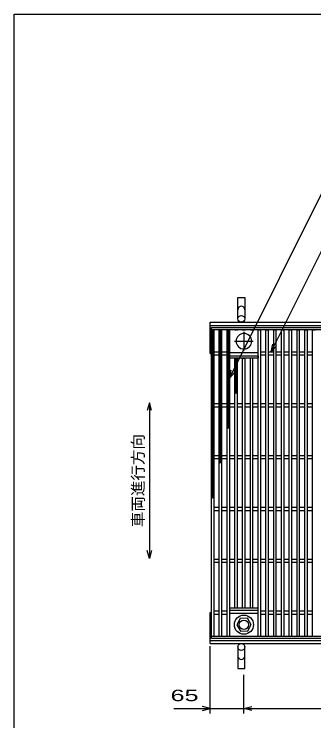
# Model space of a CAD drawing. Units: millimetres, scale not verified. Extents: x -1820 to 1731, y -1282 to 1054.
# Drawn here: x -1729 to -1150, y -310 to 1054 of the extents above; entities that cross this region are included whole.
import ezdxf
from ezdxf.enums import TextEntityAlignment as Align

# ---------------------------------------------------------------- set-up
doc = ezdxf.new("R2010")
doc.units = ezdxf.units.MM
doc.header["$LTSCALE"] = 10
doc.linetypes.add('CHAIN', pattern=[18.5, 12, -1.5, 3.5, -1.5])
for name, color, linetype, lineweight in [('0_2', 150, 'Continuous', 25), ('16', 3, 'Continuous', 25), ('19', 6, 'Continuous', 25), ('22', 4, 'Continuous', 25)]:
    doc.layers.add(name, color=color, linetype=linetype, lineweight=lineweight)
doc.styles.add('ベクトル', font='')
doc.styles.get('ベクトル').set_extended_font_data('ベクトル')

msp = doc.modelspace()

# ---------------------------------------------------------------- linework, layer by layer
at = {"layer": '0_2'}
for p, q in [((-1729, -1146.5), (-1729, 1053.5)), ((-1729, 1053.5), (1731, 1053.5))]:
    msp.add_line(p, q, dxfattribs=at)
at = {"layer": '16'}
for p, q in [((-1348, 449), (-353, 449)), ((-1348, 444.5), (-1348, 449)), ((-353, 444.5), (-1348, 444.5)), ((-1348, -146.5), (-1348, 444.5)), ((-1348, 444.5), (-1343, 444.5)), ((-1343, 441.7), (-1348, 444.5)), ((-1348, 438.9), (-1343, 441.7)), ((-1343, 436.1), (-1348, 438.9)), ((-1345.5, 119.7), (-1345.5, 444.5)), ((-1343, -146.5), (-1343, 444.5)), ((-1333, -146.5), (-1333, 444.5)), ((-1333, 444.5), (-1328, 444.5)), ((-1328, 441.7), (-1333, 444.5)), ((-1333, 438.9), (-1328, 441.7)), ((-1328, 436.1), (-1333, 438.9)), ((-1330.5, 186.9), (-1330.5, 444.5)), ((-1328, -146.5), (-1328, 444.5)), ((-1318, -146.5), (-1318, 444.5)), ((-1318, 444.5), (-1313, 444.5)), ((-1313, 441.7), (-1318, 444.5)), ((-1318, 438.9), (-1313, 441.7)), ((-1313, 436.1), (-1318, 438.9)), ((-1315.5, 254.1), (-1315.5, 444.5)), ((-1313, -146.5), (-1313, 444.5)), ((-1303, 444.5), (-1298, 444.5)), ((-1288, 444.5), (-1283, 444.5)), ((-1273, 444.5), (-1268, 444.5)), ((-1258, -146.5), (-1258, 444.5)), ((-1258, 444.5), (-1253, 444.5)), ((-1253, -146.5), (-1253, 444.5)), ((-1243, -146.5), (-1243, 444.5)), ((-1243, 444.5), (-1238, 444.5)), ((-1238, -146.5), (-1238, 444.5)), ((-1228, -146.5), (-1228, 444.5)), ((-1228, 444.5), (-1223, 444.5)), ((-1223, -146.5), (-1223, 444.5)), ((-1213, -146.5), (-1213, 444.5)), ((-1213, 444.5), (-1208, 444.5)), ((-1208, -146.5), (-1208, 444.5)), ((-1198, -146.5), (-1198, 444.5)), ((-1198, 444.5), (-1193, 444.5)), ((-1193, -146.5), (-1193, 444.5)), ((-1183, -146.5), (-1183, 444.5)), ((-1183, 444.5), (-1178, 444.5)), ((-1178, -146.5), (-1178, 444.5)), ((-1168, -146.5), (-1168, 444.5)), ((-1168, 444.5), (-1163, 444.5)), ((-1163, -146.5), (-1163, 444.5)), ((-1153, -146.5), (-1153, 444.5)), ((-1153, 444.5), (-1148, 444.5)), ((-1348, 433.3), (-1343, 436.1)), ((-1343, 430.5), (-1348, 433.3)), ((-1348, 427.7), (-1343, 430.5)), ((-1343, 424.9), (-1348, 427.7)), ((-1348, 422.1), (-1343, 424.9)), ((-1333, 433.3), (-1328, 436.1)), ((-1328, 430.5), (-1333, 433.3)), ((-1333, 427.7), (-1328, 430.5)), ((-1328, 424.9), (-1333, 427.7)), ((-1333, 422.1), (-1328, 424.9)), ((-1318, 433.3), (-1313, 436.1)), ((-1313, 430.5), (-1318, 433.3)), ((-1318, 427.7), (-1313, 430.5)), ((-1313, 424.9), (-1318, 427.7)), ((-1318, 422.1), (-1313, 424.9)), ((-1343, 419.3), (-1348, 422.1)), ((-1348, 416.5), (-1343, 419.3)), ((-1343, 413.7), (-1348, 416.5)), ((-1348, 410.9), (-1343, 413.7)), ((-1343, 408.1), (-1348, 410.9)), ((-1328, 419.3), (-1333, 422.1)), ((-1333, 416.5), (-1328, 419.3)), ((-1328, 413.7), (-1333, 416.5)), ((-1333, 410.9), (-1328, 413.7)), ((-1328, 408.1), (-1333, 410.9)), ((-1313, 419.3), (-1318, 422.1)), ((-1318, 416.5), (-1313, 419.3)), ((-1313, 413.7), (-1318, 416.5)), ((-1318, 410.9), (-1313, 413.7)), ((-1313, 408.1), (-1318, 410.9)), ((-1348, 405.3), (-1343, 408.1)), ((-1343, 402.5), (-1348, 405.3)), ((-1348, 399.7), (-1343, 402.5)), ((-1343, 396.9), (-1348, 399.7)), ((-1348, 394.1), (-1343, 396.9)), ((-1343, 402), (-1333, 402)), ((-1343, 396), (-1333, 396)), ((-1333, 405.3), (-1328, 408.1)), ((-1328, 402.5), (-1333, 405.3)), ((-1333, 399.7), (-1328, 402.5)), ((-1328, 396.9), (-1333, 399.7)), ((-1333, 394.1), (-1328, 396.9)), ((-1328, 402), (-1318, 402)), ((-1328, 396), (-1318, 396)), ((-1318, 405.3), (-1313, 408.1)), ((-1313, 402.5), (-1318, 405.3)), ((-1318, 399.7), (-1313, 402.5)), ((-1313, 396.9), (-1318, 399.7)), ((-1318, 394.1), (-1313, 396.9)), ((-1313, 400.5), (-1258, 400.5)), ((-1253, 402), (-1243, 402)), ((-1253, 396), (-1243, 396)), ((-1238, 402), (-1228, 402)), ((-1238, 396), (-1228, 396)), ((-1223, 402), (-1213, 402)), ((-1223, 396), (-1213, 396)), ((-1208, 402), (-1198, 402)), ((-1208, 396), (-1198, 396)), ((-1193, 402), (-1183, 402)), ((-1193, 396), (-1183, 396)), ((-1178, 402), (-1168, 402)), ((-1178, 396), (-1168, 396)), ((-1163, 402), (-1153, 402)), ((-1163, 396), (-1153, 396)), ((-1343, 391.3), (-1348, 394.1)), ((-1348, 388.5), (-1343, 391.3)), ((-1343, 385.7), (-1348, 388.5)), ((-1348, 382.9), (-1343, 385.7)), ((-1343, 380.1), (-1348, 382.9)), ((-1328, 391.3), (-1333, 394.1)), ((-1333, 388.5), (-1328, 391.3)), ((-1328, 385.7), (-1333, 388.5)), ((-1333, 382.9), (-1328, 385.7)), ((-1328, 380.1), (-1333, 382.9)), ((-1313, 391.3), (-1318, 394.1)), ((-1318, 388.5), (-1313, 391.3)), ((-1313, 385.7), (-1318, 388.5)), ((-1318, 382.9), (-1313, 385.7)), ((-1313, 380.1), (-1318, 382.9)), ((-1313, 394.5), (-1258, 394.5)), ((-1313, 390), (-1313, 394.5)), ((-1258, 390), (-1313, 390)), ((-1303, -92), (-1303, 390)), ((-1303, 388.5), (-1300.3, 390)), ((-1298, 385.7), (-1303, 388.5)), ((-1303, 382.9), (-1298, 385.7)), ((-1298, 380.1), (-1303, 382.9)), ((-1300.5, 321.3), (-1300.5, 390)), ((-1298, -92), (-1298, 390)), ((-1288, -92), (-1288, 390)), ((-1288, 388.5), (-1285.3, 390)), ((-1285.5, 388.5), (-1285.5, 390)), ((-1283, -92), (-1283, 390)), ((-1273, -92), (-1273, 390)), ((-1268, -92), (-1268, 390)), ((-1258, 394.5), (-1258, 390)), ((-1348, 377.3), (-1343, 380.1)), ((-1343, 374.5), (-1348, 377.3)), ((-1348, 371.7), (-1343, 374.5)), ((-1343, 368.9), (-1348, 371.7)), ((-1348, 366.1), (-1343, 368.9)), ((-1333, 377.3), (-1328, 380.1)), ((-1328, 374.5), (-1333, 377.3)), ((-1333, 371.7), (-1328, 374.5)), ((-1328, 368.9), (-1333, 371.7)), ((-1333, 366.1), (-1328, 368.9)), ((-1318, 377.3), (-1313, 380.1)), ((-1313, 374.5), (-1318, 377.3)), ((-1318, 371.7), (-1313, 374.5)), ((-1313, 368.9), (-1318, 371.7)), ((-1318, 366.1), (-1313, 368.9)), ((-1303, 377.3), (-1298, 380.1)), ((-1298, 374.5), (-1303, 377.3)), ((-1303, 371.7), (-1298, 374.5)), ((-1298, 368.9), (-1303, 371.7)), ((-1303, 366.1), (-1298, 368.9)), ((-1343, 363.3), (-1348, 366.1)), ((-1348, 360.5), (-1343, 363.3)), ((-1343, 357.7), (-1348, 360.5)), ((-1348, 354.9), (-1343, 357.7)), ((-1343, 352.1), (-1348, 354.9)), ((-1328, 363.3), (-1333, 366.1)), ((-1333, 360.5), (-1328, 363.3)), ((-1328, 357.7), (-1333, 360.5)), ((-1333, 354.9), (-1328, 357.7)), ((-1328, 352.1), (-1333, 354.9)), ((-1313, 363.3), (-1318, 366.1)), ((-1318, 360.5), (-1313, 363.3)), ((-1313, 357.7), (-1318, 360.5)), ((-1318, 354.9), (-1313, 357.7)), ((-1313, 352.1), (-1318, 354.9)), ((-1298, 363.3), (-1303, 366.1)), ((-1303, 360.5), (-1298, 363.3)), ((-1298, 357.7), (-1303, 360.5)), ((-1303, 354.9), (-1298, 357.7)), ((-1298, 352.1), (-1303, 354.9)), ((-1348, 349.3), (-1343, 352.1)), ((-1343, 346.5), (-1348, 349.3)), ((-1348, 343.7), (-1343, 346.5)), ((-1343, 340.9), (-1348, 343.7)), ((-1348, 338.1), (-1343, 340.9)), ((-1333, 349.3), (-1328, 352.1)), ((-1328, 346.5), (-1333, 349.3)), ((-1333, 343.7), (-1328, 346.5)), ((-1328, 340.9), (-1333, 343.7)), ((-1333, 338.1), (-1328, 340.9)), ((-1318, 349.3), (-1313, 352.1)), ((-1313, 346.5), (-1318, 349.3)), ((-1318, 343.7), (-1313, 346.5)), ((-1313, 340.9), (-1318, 343.7)), ((-1318, 338.1), (-1313, 340.9)), ((-1303, 349.3), (-1298, 352.1)), ((-1298, 346.5), (-1303, 349.3)), ((-1303, 343.7), (-1298, 346.5)), ((-1298, 340.9), (-1303, 343.7)), ((-1303, 338.1), (-1298, 340.9)), ((-1343, 335.3), (-1348, 338.1)), ((-1348, 332.5), (-1343, 335.3)), ((-1343, 329.7), (-1348, 332.5)), ((-1348, 326.9), (-1343, 329.7)), ((-1328, 335.3), (-1333, 338.1)), ((-1333, 332.5), (-1328, 335.3)), ((-1328, 329.7), (-1333, 332.5)), ((-1333, 326.9), (-1328, 329.7)), ((-1313, 335.3), (-1318, 338.1)), ((-1318, 332.5), (-1313, 335.3)), ((-1313, 329.7), (-1318, 332.5)), ((-1318, 326.9), (-1313, 329.7)), ((-1298, 335.3), (-1303, 338.1)), ((-1303, 332.5), (-1298, 335.3)), ((-1298, 329.7), (-1303, 332.5)), ((-1303, 326.9), (-1298, 329.7)), ((-1343, 324.1), (-1348, 326.9)), ((-1348, 321.3), (-1343, 324.1)), ((-1343, 318.5), (-1348, 321.3)), ((-1348, 315.7), (-1343, 318.5)), ((-1343, 312.9), (-1348, 315.7)), ((-1328, 324.1), (-1333, 326.9)), ((-1333, 321.3), (-1328, 324.1)), ((-1328, 318.5), (-1333, 321.3)), ((-1333, 315.7), (-1328, 318.5)), ((-1328, 312.9), (-1333, 315.7)), ((-1313, 324.1), (-1318, 326.9)), ((-1318, 321.3), (-1313, 324.1)), ((-1313, 318.5), (-1318, 321.3)), ((-1318, 315.7), (-1313, 318.5)), ((-1313, 312.9), (-1318, 315.7)), ((-1298, 324.1), (-1303, 326.9)), ((-1303, 321.3), (-1298, 324.1)), ((-1348, 310.1), (-1343, 312.9)), ((-1343, 307.3), (-1348, 310.1)), ((-1348, 304.5), (-1343, 307.3)), ((-1343, 301.7), (-1348, 304.5)), ((-1348, 298.9), (-1343, 301.7)), ((-1343, 302), (-1333, 302)), ((-1333, 310.1), (-1328, 312.9)), ((-1328, 307.3), (-1333, 310.1)), ((-1333, 304.5), (-1328, 307.3)), ((-1328, 301.7), (-1333, 304.5)), ((-1333, 298.9), (-1328, 301.7)), ((-1328, 302), (-1318, 302)), ((-1318, 310.1), (-1313, 312.9)), ((-1313, 307.3), (-1318, 310.1)), ((-1318, 304.5), (-1313, 307.3)), ((-1313, 301.7), (-1318, 304.5)), ((-1318, 298.9), (-1313, 301.7)), ((-1313, 302), (-1303, 302)), ((-1298, 302), (-1288, 302)), ((-1283, 302), (-1273, 302)), ((-1268, 302), (-1258, 302)), ((-1253, 302), (-1243, 302)), ((-1238, 302), (-1228, 302)), ((-1223, 302), (-1213, 302)), ((-1208, 302), (-1198, 302)), ((-1193, 302), (-1183, 302)), ((-1178, 302), (-1168, 302)), ((-1163, 302), (-1153, 302)), ((-1343, 296.1), (-1348, 298.9)), ((-1348, 293.3), (-1343, 296.1)), ((-1343, 290.5), (-1348, 293.3)), ((-1348, 287.7), (-1343, 290.5)), ((-1343, 284.9), (-1348, 287.7)), ((-1343, 296), (-1333, 296)), ((-1328, 296.1), (-1333, 298.9)), ((-1333, 293.3), (-1328, 296.1)), ((-1328, 290.5), (-1333, 293.3)), ((-1333, 287.7), (-1328, 290.5)), ((-1328, 284.9), (-1333, 287.7)), ((-1328, 296), (-1318, 296)), ((-1313, 296.1), (-1318, 298.9)), ((-1318, 293.3), (-1313, 296.1)), ((-1313, 290.5), (-1318, 293.3)), ((-1318, 287.7), (-1313, 290.5)), ((-1313, 284.9), (-1318, 287.7)), ((-1313, 296), (-1303, 296)), ((-1298, 296), (-1288, 296)), ((-1283, 296), (-1273, 296)), ((-1268, 296), (-1258, 296)), ((-1253, 296), (-1243, 296)), ((-1238, 296), (-1228, 296)), ((-1223, 296), (-1213, 296)), ((-1208, 296), (-1198, 296)), ((-1193, 296), (-1183, 296)), ((-1178, 296), (-1168, 296)), ((-1163, 296), (-1153, 296)), ((-1348, 282.1), (-1343, 284.9)), ((-1343, 279.3), (-1348, 282.1)), ((-1348, 276.5), (-1343, 279.3)), ((-1343, 273.7), (-1348, 276.5)), ((-1348, 270.9), (-1343, 273.7)), ((-1333, 282.1), (-1328, 284.9)), ((-1328, 279.3), (-1333, 282.1)), ((-1333, 276.5), (-1328, 279.3)), ((-1328, 273.7), (-1333, 276.5)), ((-1333, 270.9), (-1328, 273.7)), ((-1318, 282.1), (-1313, 284.9)), ((-1313, 279.3), (-1318, 282.1)), ((-1318, 276.5), (-1313, 279.3)), ((-1313, 273.7), (-1318, 276.5)), ((-1318, 270.9), (-1313, 273.7)), ((-1343, 268.1), (-1348, 270.9)), ((-1348, 265.3), (-1343, 268.1)), ((-1343, 262.5), (-1348, 265.3)), ((-1348, 259.7), (-1343, 262.5)), ((-1343, 256.9), (-1348, 259.7)), ((-1328, 268.1), (-1333, 270.9)), ((-1333, 265.3), (-1328, 268.1)), ((-1328, 262.5), (-1333, 265.3)), ((-1333, 259.7), (-1328, 262.5)), ((-1328, 256.9), (-1333, 259.7)), ((-1313, 268.1), (-1318, 270.9)), ((-1318, 265.3), (-1313, 268.1)), ((-1313, 262.5), (-1318, 265.3)), ((-1318, 259.7), (-1313, 262.5)), ((-1313, 256.9), (-1318, 259.7)), ((-1348, 254.1), (-1343, 256.9)), ((-1343, 251.3), (-1348, 254.1)), ((-1348, 248.5), (-1343, 251.3)), ((-1343, 245.7), (-1348, 248.5)), ((-1348, 242.9), (-1343, 245.7)), ((-1333, 254.1), (-1328, 256.9)), ((-1328, 251.3), (-1333, 254.1)), ((-1333, 248.5), (-1328, 251.3)), ((-1328, 245.7), (-1333, 248.5)), ((-1333, 242.9), (-1328, 245.7)), ((-1318, 254.1), (-1313, 256.9)), ((-1343, 240.1), (-1348, 242.9)), ((-1348, 237.3), (-1343, 240.1)), ((-1343, 234.5), (-1348, 237.3)), ((-1348, 231.7), (-1343, 234.5)), ((-1328, 240.1), (-1333, 242.9)), ((-1333, 237.3), (-1328, 240.1)), ((-1328, 234.5), (-1333, 237.3)), ((-1333, 231.7), (-1328, 234.5)), ((-1343, 228.9), (-1348, 231.7)), ((-1348, 226.1), (-1343, 228.9)), ((-1343, 223.3), (-1348, 226.1)), ((-1348, 220.5), (-1343, 223.3)), ((-1343, 217.7), (-1348, 220.5)), ((-1328, 228.9), (-1333, 231.7)), ((-1333, 226.1), (-1328, 228.9)), ((-1328, 223.3), (-1333, 226.1)), ((-1333, 220.5), (-1328, 223.3)), ((-1328, 217.7), (-1333, 220.5)), ((-1348, 214.9), (-1343, 217.7)), ((-1343, 212.1), (-1348, 214.9)), ((-1348, 209.3), (-1343, 212.1)), ((-1343, 206.5), (-1348, 209.3)), ((-1348, 203.7), (-1343, 206.5)), ((-1333, 214.9), (-1328, 217.7)), ((-1328, 212.1), (-1333, 214.9)), ((-1333, 209.3), (-1328, 212.1)), ((-1328, 206.5), (-1333, 209.3)), ((-1333, 203.7), (-1328, 206.5)), ((-1343, 200.9), (-1348, 203.7)), ((-1348, 198.1), (-1343, 200.9)), ((-1343, 195.3), (-1348, 198.1)), ((-1348, 192.5), (-1343, 195.3)), ((-1343, 189.7), (-1348, 192.5)), ((-1343, 202), (-1333, 202)), ((-1343, 196), (-1333, 196)), ((-1328, 200.9), (-1333, 203.7)), ((-1333, 198.1), (-1328, 200.9)), ((-1328, 195.3), (-1333, 198.1)), ((-1333, 192.5), (-1328, 195.3)), ((-1328, 189.7), (-1333, 192.5)), ((-1328, 202), (-1318, 202)), ((-1328, 196), (-1318, 196)), ((-1313, 202), (-1303, 202)), ((-1313, 196), (-1303, 196)), ((-1298, 202), (-1288, 202)), ((-1298, 196), (-1288, 196)), ((-1283, 202), (-1273, 202)), ((-1283, 196), (-1273, 196)), ((-1268, 202), (-1258, 202)), ((-1268, 196), (-1258, 196)), ((-1253, 202), (-1243, 202)), ((-1253, 196), (-1243, 196)), ((-1238, 202), (-1228, 202)), ((-1238, 196), (-1228, 196)), ((-1223, 202), (-1213, 202)), ((-1223, 196), (-1213, 196)), ((-1208, 202), (-1198, 202)), ((-1208, 196), (-1198, 196)), ((-1193, 202), (-1183, 202)), ((-1193, 196), (-1183, 196)), ((-1178, 202), (-1168, 202)), ((-1178, 196), (-1168, 196)), ((-1163, 202), (-1153, 202)), ((-1163, 196), (-1153, 196)), ((-1348, 186.9), (-1343, 189.7)), ((-1343, 184.1), (-1348, 186.9)), ((-1348, 181.3), (-1343, 184.1)), ((-1343, 178.5), (-1348, 181.3)), ((-1348, 175.7), (-1343, 178.5)), ((-1333, 186.9), (-1328, 189.7)), ((-1343, 172.9), (-1348, 175.7)), ((-1348, 170.1), (-1343, 172.9)), ((-1343, 167.3), (-1348, 170.1)), ((-1348, 164.5), (-1343, 167.3)), ((-1343, 161.7), (-1348, 164.5)), ((-1348, 158.9), (-1343, 161.7)), ((-1343, 156.1), (-1348, 158.9)), ((-1348, 153.3), (-1343, 156.1)), ((-1343, 150.5), (-1348, 153.3)), ((-1348, 147.7), (-1343, 150.5)), ((-1343, 144.9), (-1348, 147.7)), ((-1348, 142.1), (-1343, 144.9)), ((-1343, 139.3), (-1348, 142.1)), ((-1348, 136.5), (-1343, 139.3)), ((-1343, 133.7), (-1348, 136.5)), ((-1348, 130.9), (-1343, 133.7)), ((-1343, 128.1), (-1348, 130.9)), ((-1348, 125.3), (-1343, 128.1)), ((-1343, 122.5), (-1348, 125.3)), ((-1348, 119.7), (-1343, 122.5)), ((-1343, 102), (-1333, 102)), ((-1343, 96), (-1333, 96)), ((-1328, 102), (-1318, 102)), ((-1328, 96), (-1318, 96)), ((-1313, 102), (-1303, 102)), ((-1313, 96), (-1303, 96)), ((-1298, 102), (-1288, 102)), ((-1298, 96), (-1288, 96)), ((-1283, 102), (-1273, 102)), ((-1283, 96), (-1273, 96)), ((-1268, 102), (-1258, 102)), ((-1268, 96), (-1258, 96)), ((-1253, 102), (-1243, 102)), ((-1253, 96), (-1243, 96)), ((-1238, 102), (-1228, 102)), ((-1238, 96), (-1228, 96)), ((-1223, 102), (-1213, 102)), ((-1223, 96), (-1213, 96)), ((-1208, 102), (-1198, 102)), ((-1208, 96), (-1198, 96)), ((-1193, 102), (-1183, 102)), ((-1193, 96), (-1183, 96)), ((-1178, 102), (-1168, 102)), ((-1178, 96), (-1168, 96)), ((-1163, 102), (-1153, 102)), ((-1163, 96), (-1153, 96)), ((-1343, 2), (-1333, 2)), ((-1328, 2), (-1318, 2)), ((-1313, 2), (-1303, 2)), ((-1298, 2), (-1288, 2)), ((-1283, 2), (-1273, 2)), ((-1268, 2), (-1258, 2)), ((-1253, 2), (-1243, 2)), ((-1238, 2), (-1228, 2)), ((-1223, 2), (-1213, 2)), ((-1208, 2), (-1198, 2)), ((-1193, 2), (-1183, 2)), ((-1178, 2), (-1168, 2)), ((-1163, 2), (-1153, 2)), ((-1343, -4), (-1333, -4)), ((-1328, -4), (-1318, -4)), ((-1313, -4), (-1303, -4)), ((-1298, -4), (-1288, -4)), ((-1283, -4), (-1273, -4)), ((-1268, -4), (-1258, -4)), ((-1253, -4), (-1243, -4)), ((-1238, -4), (-1228, -4)), ((-1223, -4), (-1213, -4)), ((-1208, -4), (-1198, -4)), ((-1193, -4), (-1183, -4)), ((-1178, -4), (-1168, -4)), ((-1163, -4), (-1153, -4)), ((-1313, -92), (-1258, -92)), ((-1313, -96.5), (-1313, -92)), ((-1258, -96.5), (-1258, -92)), ((-1343, -98), (-1333, -98)), ((-1343, -104), (-1333, -104)), ((-1328, -98), (-1318, -98)), ((-1328, -104), (-1318, -104)), ((-1313, -96.5), (-1258, -96.5)), ((-1313, -102.5), (-1258, -102.5)), ((-1253, -98), (-1243, -98)), ((-1253, -104), (-1243, -104)), ((-1238, -98), (-1228, -98)), ((-1238, -104), (-1228, -104)), ((-1223, -98), (-1213, -98)), ((-1223, -104), (-1213, -104)), ((-1208, -98), (-1198, -98)), ((-1208, -104), (-1198, -104)), ((-1193, -98), (-1183, -98)), ((-1193, -104), (-1183, -104)), ((-1178, -98), (-1168, -98)), ((-1178, -104), (-1168, -104)), ((-1163, -98), (-1153, -98)), ((-1163, -104), (-1153, -104)), ((-1292.8, -112.5), (-1299.5, -124.8)), ((-1278.8, -112.2), (-1292.8, -112.5)), ((-1271.5, -124.5), (-1278.8, -112.2)), ((-1299.5, -124.8), (-1292.2, -136.8)), ((-1278.2, -136.4), (-1271.5, -124.2)), ((-1348, -146.5), (-353, -146.5)), ((-1348, -151), (-1348, -146.5)), ((-1348, -146.5), (-1343, -146.5)), ((-1333, -146.5), (-1328, -146.5)), ((-1318, -146.5), (-1313, -146.5)), ((-1303, -146.5), (-1298, -146.5)), ((-1292.2, -136.8), (-1278.2, -136.4)), ((-1288, -146.5), (-1283, -146.5)), ((-1273, -146.5), (-1268, -146.5)), ((-1258, -146.5), (-1253, -146.5)), ((-1243, -146.5), (-1238, -146.5)), ((-1228, -146.5), (-1223, -146.5)), ((-1213, -146.5), (-1208, -146.5)), ((-1198, -146.5), (-1193, -146.5)), ((-1183, -146.5), (-1178, -146.5)), ((-1168, -146.5), (-1163, -146.5)), ((-1153, -146.5), (-1148, -146.5)), ((-353, -151), (-1348, -151))]:
    msp.add_line(p, q, dxfattribs=at)
at = {"layer": '16', "linetype": 'CHAIN'}
for p, q in [((-1285.5, 440.5), (-1285.5, 404.5)), ((-1303.5, 422.5), (-1267.5, 422.5))]:
    msp.add_line(p, q, dxfattribs=at)
at = {"layer": '16'}
for radius in [18.5, 9]:
    msp.add_circle((-1285.5, -124.5), radius, dxfattribs=at)
for start, end in [(90, 270), (270, 90)]:
    msp.add_arc((-1285.5, 422.5), 15, start, end, dxfattribs=at)
at = {"layer": '19'}
for p, q in [((-1297, 465.5), (-1297, 507.1)), ((-1297, 507.1), (-1284, 507.1)), ((-1284, 507.1), (-1284, 465.5)), ((-1350.5, 459), (-350.5, 459)), ((-1350.5, 399), (-1350.5, 459)), ((-1350.5, 453), (-350.5, 453)), ((-1350.5, 399), (-1348, 399)), ((-1350.5, -161), (-1350.5, -101)), ((-1350.5, -101), (-1348, -101)), ((-1350.5, -155), (-350.5, -155)), ((-1350.5, -161), (-350.5, -161)), ((-1297, -167.5), (-1297, -209.1)), ((-1284, -209.1), (-1284, -167.5)), ((-1297, -209.1), (-1284, -209.1))]:
    msp.add_line(p, q, dxfattribs=at)
for centre in [(-1290.5, 465.5), (-1290.5, -167.5)]:
    msp.add_circle(centre, 6.5, dxfattribs=at)
for centre, start, end in [((-1290.5, 483.3), 0, 180), ((-1290.5, -185.3), 180, 0)]:
    msp.add_arc(centre, 6.5, start, end, dxfattribs=at)
at = {"layer": '22'}
for p, q in [((-1313, 352), (-1120.2, 737.5)), ((-1233, 402), (-1087.8, 692.5)), ((-1233, 402), (-1230, 416.6)), ((-1233, 402), (-1223, 413)), ((-1313, 352), (-1310, 366.6)), ((-1313, 352), (-1303, 363)), ((-1468, 303.5), (-1472, 288.5)), ((-1464, 288.5), (-1468, 303.5)), ((-1468, 303.5), (-1468, 3.5)), ((-1468, 3.5), (-1472, 18.5)), ((-1464, 18.5), (-1468, 3.5)), ((-1350.5, -296), (-1350.5, -166)), ((-1285.5, -296), (-1285.5, -221)), ((-1420.5, -286), (-1350.5, -286)), ((-1350.5, -286), (-1365.5, -282)), ((-1365.5, -290), (-1350.5, -286)), ((-1350.5, -286), (-1285.5, -286)), ((-1285.5, -286), (-1270.5, -282)), ((-1270.5, -290), (-1285.5, -286)), ((-1285.5, -286), (-415.5, -286))]:
    msp.add_line(p, q, dxfattribs=at)

# ---------------------------------------------------------------- texts
at = {"layer": '22', "color": 2, "style": 'ベクトル'}
msp.add_text('車両進行方向', height=21.99, rotation=90, dxfattribs=at).set_placement((-1490, 63.5), align=Align.MIDDLE_LEFT)
at = {"layer": '22', "color": 2, "style": 'ベクトル', "width": 1.65}
msp.add_text(' 65 ', height=21.99, dxfattribs=at).set_placement((-1440.5, -261), align=Align.MIDDLE_LEFT)

doc.saveas('drawing.dxf')
